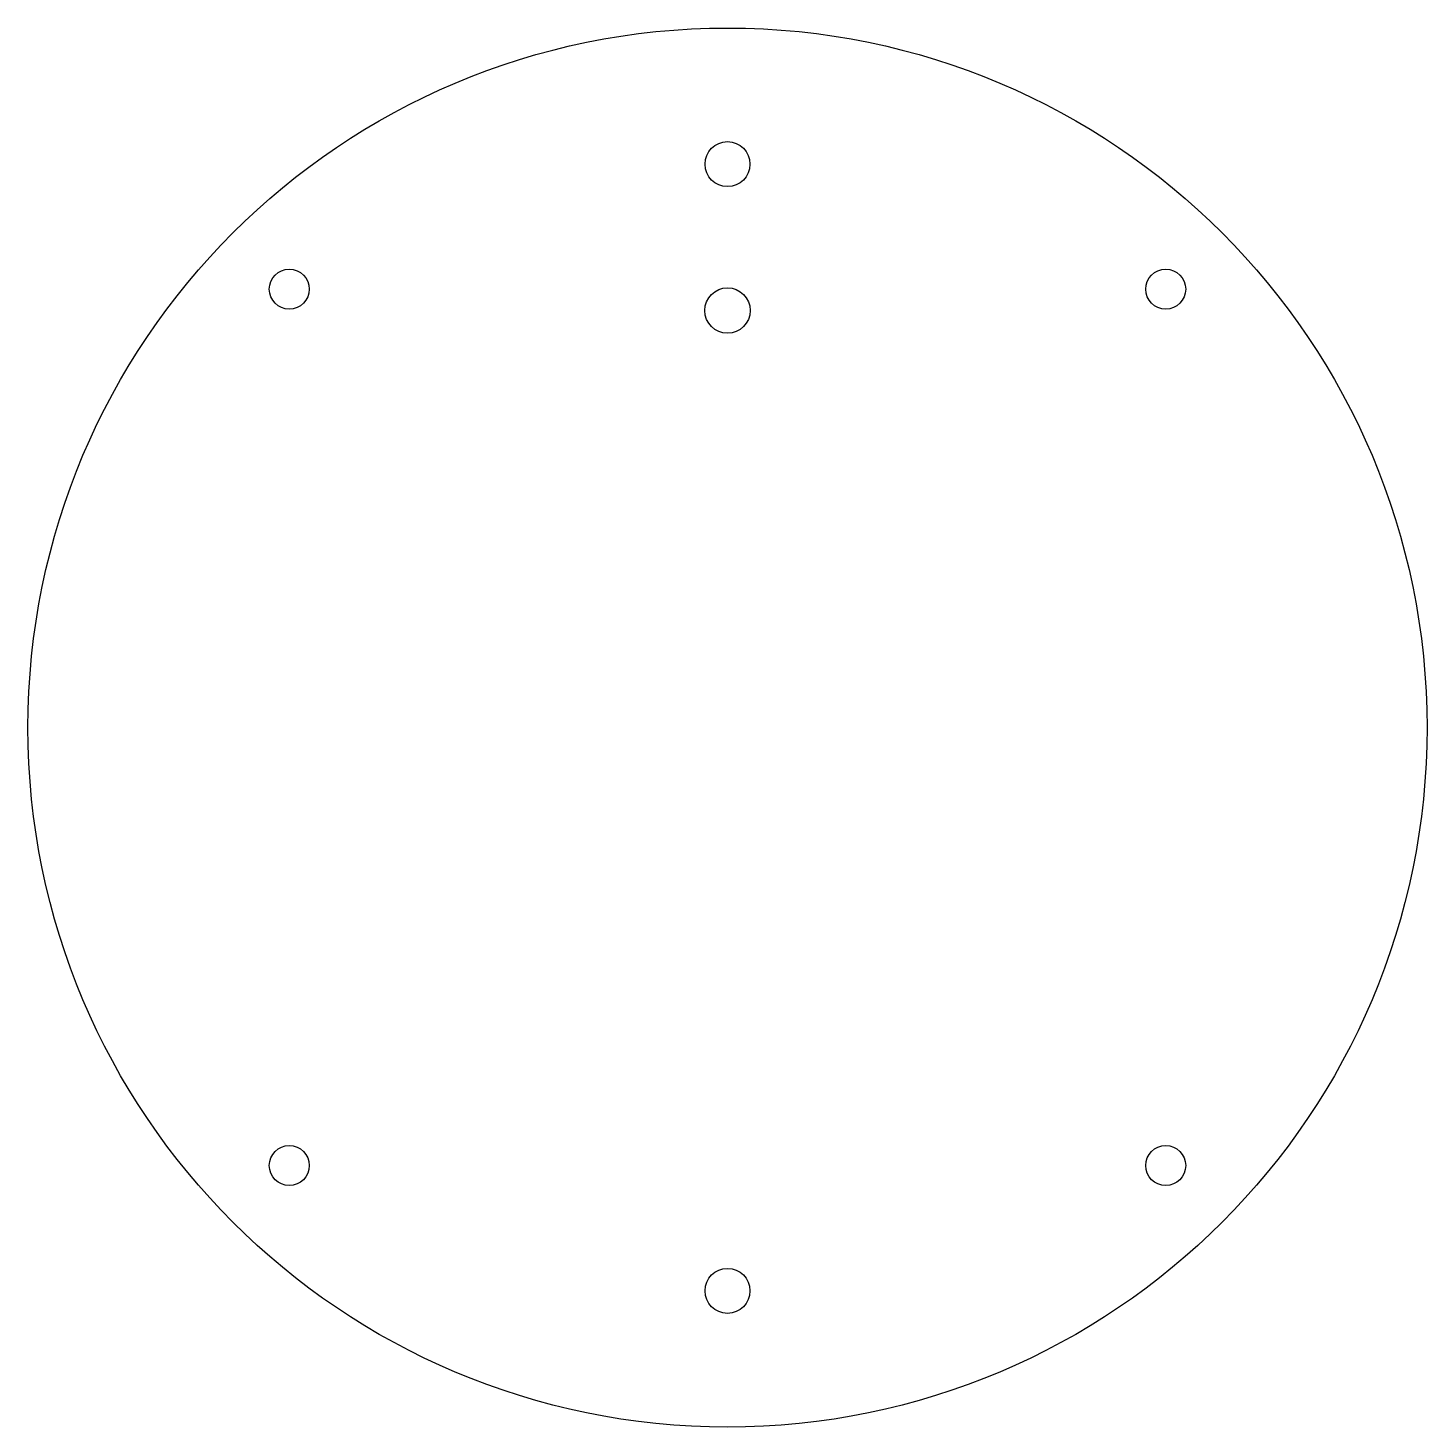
# Model space of a CAD drawing. Header units: millimetres. Extents: x -64 to 76, y -132 to 8.
import ezdxf

# ---------------------------------------------------------------- set-up
doc = ezdxf.new("R2010")
doc.units = ezdxf.units.MM
doc.layers.get('0').update_dxf_attribs({"linetype": 'CONTINUOUS'})

msp = doc.modelspace()

# ---------------------------------------------------------------- linework, layer by layer
for centre, radius in [((6.35, -62.03), 70), ((6.35, -5.65), 2.25), ((-37.5, -18.16), 2), ((50.2, -18.16), 2), ((6.35, -20.3), 2.27), ((-37.5, -105.86), 2), ((50.2, -105.86), 2), ((6.35, -118.4), 2.25)]:
    msp.add_circle(centre, radius)

doc.saveas('drawing.dxf')
